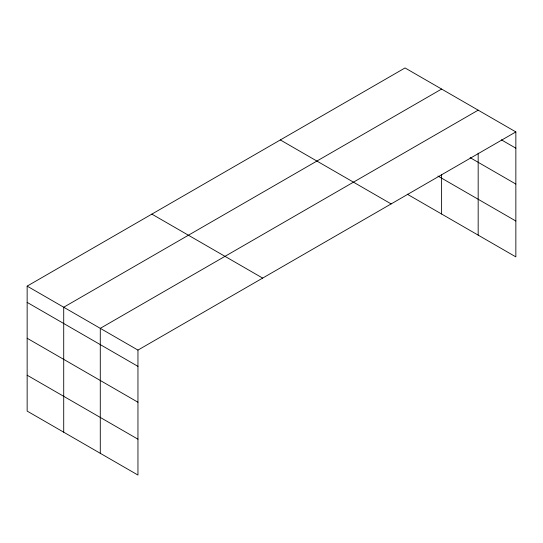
<?xml version="1.0" encoding="UTF-8"?>
<svg xmlns="http://www.w3.org/2000/svg" width="543" height="543" viewBox="0 0 543 543"><rect width="100%" height="100%" fill="white"/><g stroke="black" fill="none" stroke-linecap="round" stroke-linejoin="round"><path stroke-width="0.81" d="M515.85 131.915L405.044 67.943L27.15 286.12L27.15 411.085L137.956 475.057L137.956 350.092L515.85 131.915L515.85 256.88L407.236 194.177M478.173 153.133L478.173 235.133M441.608 89.059L63.714 307.229L63.714 432.194M478.173 110.168L100.285 328.339L100.285 453.303M501.359 139.822L515.85 148.191M470.129 157.66L515.85 184.057M437.95 176.041L515.85 221.015M280.337 139.945L391.143 203.917M151.857 214.118L262.663 278.097M27.15 286.12L137.956 350.092M27.15 302.39L137.956 366.362M27.15 338.255L137.956 402.234M27.15 375.213L137.956 439.185M441.608 174.792L441.608 214.017"/></g></svg>
